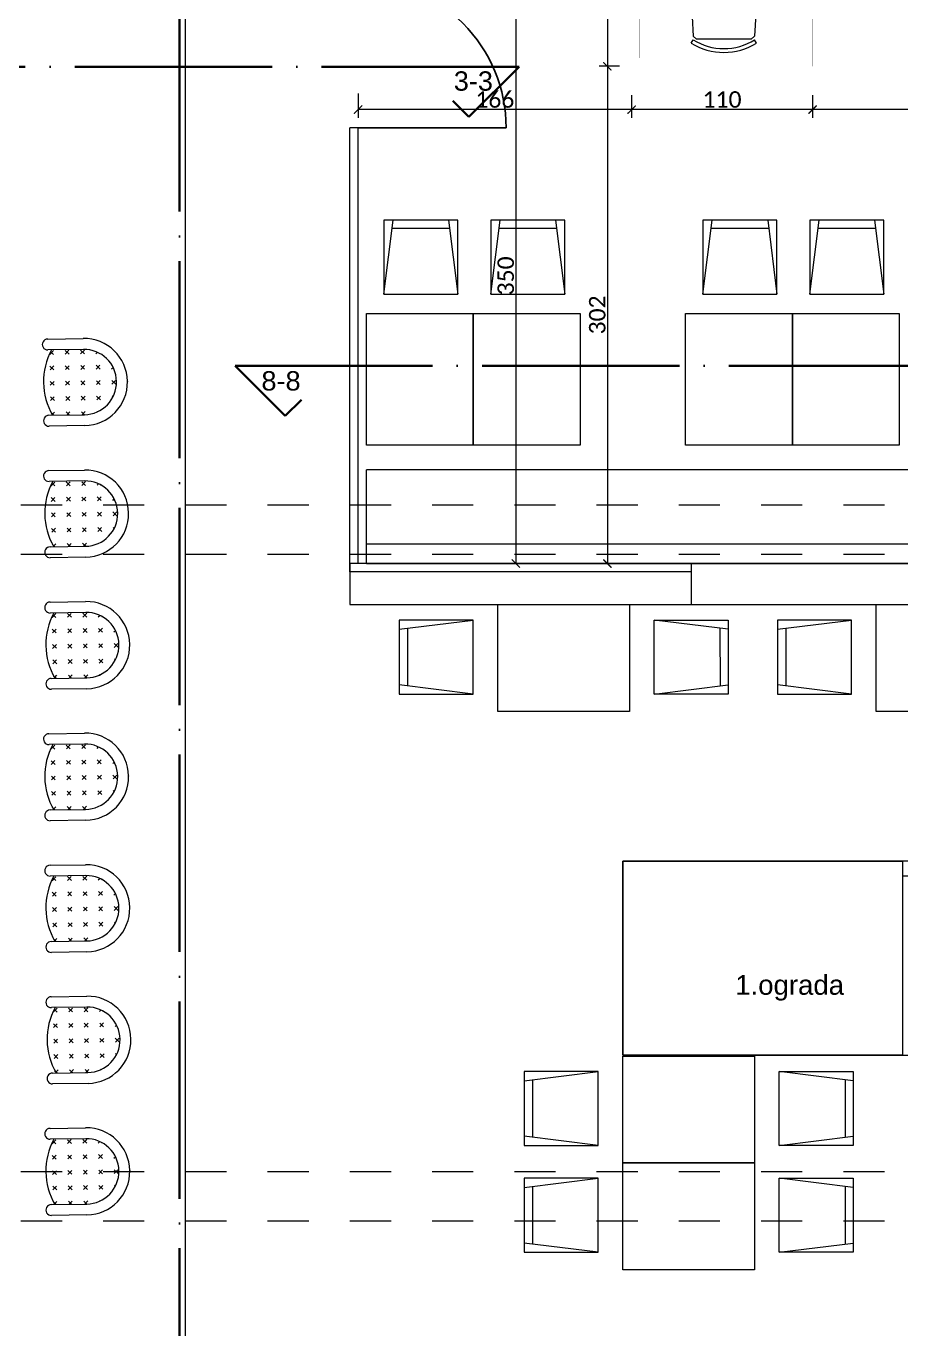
# Model space of a CAD drawing. Header units: centimetres. Extents: x -26724 to 60145, y -23645 to 6771.
# Drawn here: x -10443 to -9911, y 1013 to 1806 of the extents above; entities that cross this region are included whole.
import ezdxf

# ---------------------------------------------------------------- set-up
doc = ezdxf.new("R2010")
doc.units = ezdxf.units.CM
for name, pattern in [('ACAD_ISO04W100', [30, 24, -3, 0, -3]), ('AUSGEZOGEN', [0]), ('DALEKOVOD_VN', [5, 2.5, -2.5])]:
    doc.linetypes.add(name, pattern=pattern)
doc.layers.add('2.IZGLED', color=7, linetype='Continuous', lineweight=13)
doc.layers.add('4.KOTE', color=88, linetype='Continuous', lineweight=15)
for name, color, linetype, lineweight, true_color in [('3.IZGLED 2', 7, 'Continuous', 9, 0x4a4a4a), ('3.IZGLED 2 @ 50', 7, 'Continuous', 9, 0x4a4a4a), ('IZGLED 2', 253, 'Continuous', 9, 0x828282)]:
    doc.layers.add(name, color=color, linetype=linetype, lineweight=lineweight, true_color=true_color)
doc.styles.add('0.15', font='arial.ttf', dxfattribs={"height": 0.15})
doc.styles.add('Notes', font='arial.ttf', dxfattribs={"height": 3})
doc.styles.get("Standard").update_dxf_attribs({"font": 'calibri.ttf'})
doc.dimstyles.new('ja 1 50', dxfattribs={"dimtxt": 10, "dimasz": 5, "dimexe": 5, "dimexo": 5, "dimgap": 1, "dimtad": 1, "dimdec": 0, "dimtxsty": 'Standard', "dimblk": 'ARCHTICK', "dimcen": 2.5, "dimclrd": 256, "dimclrt": 7, "dimadec": 0, "dimazin": 0, "dimtfac": 1, "dimtdec": 0, "dimtix": 1, "dimtmove": 1, "dimatfit": 3, "dimldrblk": 'ARCHTICK', "dimfxl": 10, "dimfxlon": 1, "dimlwd": 0, "dimlwe": 9, "dimarcsym": 0})

# ---------------------------------------------------------------- blocks, each defined once
blk = doc.blocks.new('_ArchTick')
at = {"color": 0, "linetype": 'ByBlock', "const_width": 0.15}
blk.add_lwpolyline([(-0.5, -0.5), (0.5, 0.5)], dxfattribs=at)
blk = doc.blocks.new('*D1887')
at = {"layer": '4.KOTE', "color": 0, "lineweight": 9, "transparency": 16777216}
for p, q in [((-10136.34, 1828.83), (-10149.84, 1828.83)), ((-10135.75, 1478.89), (-10149.84, 1478.89))]:
    blk.add_line(p, q, dxfattribs=at)
at = {"layer": '4.KOTE', "lineweight": 0, "transparency": 16777216}
blk.add_line((-10144.84, 1828.83), (-10144.84, 1478.89), dxfattribs=at)
at = {"layer": 'Defpoints', "color": 0, "transparency": 16777216}
for p in [(-10121.98, 1828.83, 13.5), (-10144.84, 1478.89), (-10112.97, 1478.89, 13.5)]:
    blk.add_point(p, dxfattribs=at)
at = {"layer": '4.KOTE', "lineweight": 0, "transparency": 16777216, "xscale": 5, "yscale": 5, "zscale": 5}
for p, rotation in [((-10144.84, 1828.83), 90), ((-10144.84, 1478.89), 270)]:
    blk.add_blockref('_ArchTick', p, dxfattribs=dict(at, rotation=rotation))
at = {"layer": '4.KOTE', "color": 7, "transparency": 16777216, "insert": (-10150.96, 1653.86), "char_height": 10, "attachment_point": 5, "rotation": 90}
blk.add_mtext('350', dxfattribs=at)
blk = doc.blocks.new('*D1894')
at = {"layer": '4.KOTE', "color": 0, "lineweight": 9, "transparency": 16777216}
for p, q in [((-9964.48, 1763.76), (-9964.48, 1749.98)), ((-9774.48, 1763.76), (-9774.48, 1749.98))]:
    blk.add_line(p, q, dxfattribs=at)
at = {"layer": '4.KOTE', "lineweight": 0, "transparency": 16777216}
blk.add_line((-9774.48, 1754.98), (-9964.48, 1754.98), dxfattribs=at)
at = {"layer": 'Defpoints', "color": 0, "transparency": 16777216}
for p in [(-9964.48, 1781.33, 13.5), (-9774.48, 1781.33, 13.5), (-9964.48, 1754.98)]:
    blk.add_point(p, dxfattribs=at)
at = {"layer": '4.KOTE', "lineweight": 0, "transparency": 16777216, "xscale": 5, "yscale": 5, "zscale": 5, "rotation": 180}
blk.add_blockref('_ArchTick', (-9964.48, 1754.98), dxfattribs=at)
at = {"layer": '4.KOTE', "lineweight": 0, "transparency": 16777216, "xscale": 5, "yscale": 5, "zscale": 5}
blk.add_blockref('_ArchTick', (-9774.48, 1754.98), dxfattribs=at)
at = {"layer": '4.KOTE', "color": 7, "transparency": 16777216, "insert": (-9869.48, 1761.1), "char_height": 10, "attachment_point": 5}
blk.add_mtext('190', dxfattribs=at)
blk = doc.blocks.new('*D1895')
at = {"layer": '4.KOTE', "color": 0, "lineweight": 9, "transparency": 16777216}
for p, q in [((-10074.48, 1763.76), (-10074.48, 1749.98)), ((-9964.48, 1763.76), (-9964.48, 1749.98))]:
    blk.add_line(p, q, dxfattribs=at)
at = {"layer": '4.KOTE', "lineweight": 0, "transparency": 16777216}
blk.add_line((-9964.48, 1754.98), (-10074.48, 1754.98), dxfattribs=at)
at = {"layer": 'Defpoints', "color": 0, "transparency": 16777216}
for p in [(-10074.48, 1781.33, 13.5), (-9964.48, 1781.33, 13.5), (-10074.48, 1754.98)]:
    blk.add_point(p, dxfattribs=at)
at = {"layer": '4.KOTE', "lineweight": 0, "transparency": 16777216, "xscale": 5, "yscale": 5, "zscale": 5, "rotation": 180}
blk.add_blockref('_ArchTick', (-10074.48, 1754.98), dxfattribs=at)
at = {"layer": '4.KOTE', "lineweight": 0, "transparency": 16777216, "xscale": 5, "yscale": 5, "zscale": 5}
blk.add_blockref('_ArchTick', (-9964.48, 1754.98), dxfattribs=at)
at = {"layer": '4.KOTE', "color": 7, "transparency": 16777216, "insert": (-10019.48, 1761.1), "char_height": 10, "attachment_point": 5}
blk.add_mtext('110', dxfattribs=at)
blk = doc.blocks.new('*D1896')
at = {"layer": '4.KOTE', "color": 0, "lineweight": 9, "transparency": 16777216}
for p, q in [((-10240.73, 1764.79), (-10240.73, 1749.98)), ((-10074.48, 1763.76), (-10074.48, 1749.98))]:
    blk.add_line(p, q, dxfattribs=at)
at = {"layer": '4.KOTE', "lineweight": 0, "transparency": 16777216}
blk.add_line((-10074.48, 1754.98), (-10240.73, 1754.98), dxfattribs=at)
at = {"layer": 'Defpoints', "color": 0, "transparency": 16777216}
for p in [(-10240.73, 1833.89, 13.5), (-10074.48, 1781.33, 13.5), (-10240.73, 1754.98)]:
    blk.add_point(p, dxfattribs=at)
at = {"layer": '4.KOTE', "lineweight": 0, "transparency": 16777216, "xscale": 5, "yscale": 5, "zscale": 5, "rotation": 180}
blk.add_blockref('_ArchTick', (-10240.73, 1754.98), dxfattribs=at)
at = {"layer": '4.KOTE', "lineweight": 0, "transparency": 16777216, "xscale": 5, "yscale": 5, "zscale": 5}
blk.add_blockref('_ArchTick', (-10074.48, 1754.98), dxfattribs=at)
at = {"layer": '4.KOTE', "color": 7, "transparency": 16777216, "insert": (-10157.61, 1761.1), "char_height": 10, "attachment_point": 5}
blk.add_mtext('166', dxfattribs=at)
blk = doc.blocks.new('*D1898')
at = {"layer": '4.KOTE', "color": 0, "lineweight": 9, "transparency": 16777216}
for p, q in [((-10079.28, 1986.33), (-10094.2, 1986.33)), ((-10081.82, 1781.33), (-10094.2, 1781.33))]:
    blk.add_line(p, q, dxfattribs=at)
at = {"layer": '4.KOTE', "lineweight": 0, "transparency": 16777216}
blk.add_line((-10089.2, 1986.33), (-10089.2, 1781.33), dxfattribs=at)
at = {"layer": 'Defpoints', "color": 0, "transparency": 16777216}
for p in [(-9964.48, 1986.33, 13.5), (-10089.2, 1781.33), (-10074.48, 1781.33, 13.5)]:
    blk.add_point(p, dxfattribs=at)
at = {"layer": '4.KOTE', "lineweight": 0, "transparency": 16777216, "xscale": 5, "yscale": 5, "zscale": 5}
for p, rotation in [((-10089.2, 1986.33), 90), ((-10089.2, 1781.33), 270)]:
    blk.add_blockref('_ArchTick', p, dxfattribs=dict(at, rotation=rotation))
at = {"layer": '4.KOTE', "color": 7, "transparency": 16777216, "insert": (-10095.32, 1883.83), "char_height": 10, "attachment_point": 5, "rotation": 90}
blk.add_mtext('205', dxfattribs=at)
blk = doc.blocks.new('*D1899')
at = {"layer": '4.KOTE', "color": 0, "lineweight": 9, "transparency": 16777216}
for p, q in [((-10081.82, 1781.33), (-10094.2, 1781.33)), ((-10082.18, 1478.89), (-10094.2, 1478.89))]:
    blk.add_line(p, q, dxfattribs=at)
at = {"layer": '4.KOTE', "lineweight": 0, "transparency": 16777216}
blk.add_line((-10089.2, 1781.33), (-10089.2, 1478.89), dxfattribs=at)
at = {"layer": 'Defpoints', "color": 0, "transparency": 16777216}
for p in [(-10074.48, 1781.33, 13.5), (-10089.2, 1478.89), (-10076.11, 1478.89, 13.5)]:
    blk.add_point(p, dxfattribs=at)
at = {"layer": '4.KOTE', "lineweight": 0, "transparency": 16777216, "xscale": 5, "yscale": 5, "zscale": 5}
for p, rotation in [((-10089.2, 1781.33), 90), ((-10089.2, 1478.89), 270)]:
    blk.add_blockref('_ArchTick', p, dxfattribs=dict(at, rotation=rotation))
at = {"layer": '4.KOTE', "color": 7, "transparency": 16777216, "insert": (-10095.32, 1630.11), "char_height": 10, "attachment_point": 5, "rotation": 90}
blk.add_mtext('302', dxfattribs=at)
blk = doc.blocks.new('*D2089')
at = {"layer": '4.KOTE', "color": 0, "lineweight": 9, "transparency": 16777216}
for p, q in [((-6.71, 1833.89), (-18.93, 1833.89)), ((-23.93, 1743.89), (-8.93, 1743.89))]:
    blk.add_line(p, q, dxfattribs=at)
at = {"layer": '4.KOTE', "lineweight": 0, "transparency": 16777216}
blk.add_line((-13.93, 1833.89), (-13.93, 1743.89), dxfattribs=at)
at = {"layer": 'Defpoints', "color": 0, "transparency": 16777216}
for p in [(0, 1833.89, 13.5), (-18710.07, 1743.89, 13.5), (-13.93, 1743.89)]:
    blk.add_point(p, dxfattribs=at)
at = {"layer": '4.KOTE', "lineweight": 0, "transparency": 16777216, "xscale": 5, "yscale": 5, "zscale": 5}
for p, rotation in [((-13.93, 1833.89), 90), ((-13.93, 1743.89), 270)]:
    blk.add_blockref('_ArchTick', p, dxfattribs=dict(at, rotation=rotation))
at = {"layer": '4.KOTE', "color": 7, "transparency": 16777216, "insert": (-20.05, 1788.89), "char_height": 10, "attachment_point": 5, "rotation": 90}
blk.add_mtext('90', dxfattribs=at)

msp = doc.modelspace()

# ---------------------------------------------------------------- linework, layer by layer
at = {"layer": '2.IZGLED', "color": 241, "ltscale": 12, "true_color": 0xf7abae, "const_width": 0.1, "elevation": 13.5}
msp.add_lwpolyline([(-9964.48, 1986.33), (-9964.48, 1781.33), (-10074.48, 1781.33), (-10074.48, 1986.33), (-9964.48, 1986.33)], dxfattribs=at)
msp.add_lwpolyline([(-9969.48, 1981.33), (-9969.48, 1786.33), (-10069.48, 1786.33), (-10069.48, 1981.33)], close=True, dxfattribs=at)
at = {"layer": '3.IZGLED 2', "transparency": 33554687}
for p, q in [((-10039.1, 1837.6, 13.5), (-10036.99, 1799.63, 13.5)), ((-9997.64, 1837.6, 13.5), (-9999.75, 1799.63, 13.5)), ((-10036.99, 1799.63, 13.5), (-10035.04, 1797.78, 13.5)), ((-10001.7, 1797.78, 13.5), (-9999.75, 1799.63, 13.5)), ((-10038.29, 1795.47, 13.5), (-10037.07, 1797.44, 13.5)), ((-10001.7, 1797.78, 13.5), (-10035.04, 1797.78, 13.5)), ((-9998.44, 1795.47, 13.5), (-9999.66, 1797.44, 13.5)), ((-10225.11, 1642.74, 13.5), (-10219.47, 1687.74, 13.5)), ((-10225.09, 1687.74, 13.5), (-10225.11, 1642.74, 13.5)), ((-10180.09, 1687.72, 13.5), (-10225.09, 1687.74, 13.5)), ((-10225.09, 1687.74, 13.5), (-10225.09, 1687.74, 13.5)), ((-10185.09, 1682.72, 13.5), (-10220.09, 1682.74, 13.5)), ((-10185.72, 1687.72, 13.5), (-10180.11, 1642.72, 13.5)), ((-10180.11, 1642.72, 13.5), (-10180.09, 1687.72, 13.5)), ((-10160.11, 1642.74, 13.5), (-10154.47, 1687.74, 13.5)), ((-10160.09, 1687.74, 13.5), (-10160.11, 1642.74, 13.5)), ((-10115.09, 1687.72, 13.5), (-10160.09, 1687.74, 13.5)), ((-10160.09, 1687.74, 13.5), (-10160.09, 1687.74, 13.5)), ((-10120.09, 1682.72, 13.5), (-10155.09, 1682.74, 13.5)), ((-10120.72, 1687.72, 13.5), (-10115.11, 1642.72, 13.5)), ((-10115.11, 1642.72, 13.5), (-10115.09, 1687.72, 13.5)), ((-10031.11, 1642.74, 27), (-10025.47, 1687.74, 27)), ((-10031.09, 1687.74, 27), (-10031.11, 1642.74, 27)), ((-9986.09, 1687.72, 27), (-10031.09, 1687.74, 27)), ((-10031.09, 1687.74, 27), (-10031.09, 1687.74, 27)), ((-9991.09, 1682.72, 27), (-10026.09, 1682.74, 27)), ((-9991.72, 1687.72, 27), (-9986.11, 1642.72, 27)), ((-9986.11, 1642.72, 27), (-9986.09, 1687.72, 27)), ((-9966.11, 1642.74, 27), (-9960.47, 1687.74, 27)), ((-9966.09, 1687.74, 27), (-9966.11, 1642.74, 27)), ((-9921.09, 1687.72, 27), (-9966.09, 1687.74, 27)), ((-9966.09, 1687.74, 27), (-9966.09, 1687.74, 27)), ((-9926.09, 1682.72, 27), (-9961.09, 1682.74, 27)), ((-9926.72, 1687.72, 27), (-9921.11, 1642.72, 27)), ((-9921.11, 1642.72, 27), (-9921.09, 1687.72, 27)), ((-10225.11, 1642.74, 13.5), (-10180.11, 1642.72, 13.5)), ((-10160.11, 1642.74, 13.5), (-10115.11, 1642.72, 13.5)), ((-10031.11, 1642.74, 27), (-9986.11, 1642.72, 27)), ((-9966.11, 1642.74, 27), (-9921.11, 1642.72, 27)), ((-10235.73, 1550.91, 13.5), (-10235.73, 1630.91, 13.5)), ((-10235.73, 1630.91, 13.5), (-10170.73, 1630.91, 13.5)), ((-10170.73, 1630.91, 13.5), (-10170.73, 1550.91, 13.5)), ((-10170.73, 1550.91, 13.5), (-10170.73, 1630.91, 13.5)), ((-10170.73, 1630.91, 13.5), (-10105.73, 1630.91, 13.5)), ((-10105.73, 1630.91, 13.5), (-10105.73, 1550.91, 13.5)), ((-10429.46, 1615.44, 13.5), (-10407.88, 1615.79, 13.5)), ((-10407.77, 1609.17, 13.5), (-10429.36, 1608.82, 13.5)), ((-10409.51, 1608.69, 13.5), (-10407.14, 1606.38, 13.5)), ((-10409.48, 1606.35, 13.5), (-10407.17, 1608.73, 13.5)), ((-10428.2, 1606.05, 13.5), (-10425.9, 1608.43, 13.5)), ((-10427.67, 1607.84, 13.5), (-10425.86, 1606.09, 13.5)), ((-10418.87, 1608.54, 13.5), (-10416.5, 1606.24, 13.5)), ((-10418.84, 1606.2, 13.5), (-10416.53, 1608.58, 13.5)), ((-10400.11, 1606.5, 13.5), (-10399.24, 1607.4, 13.5)), ((-10398.06, 1606.81, 13.5), (-10397.77, 1606.53, 13.5)), ((-10428.09, 1599.03, 13.5), (-10425.71, 1596.73, 13.5)), ((-10428.05, 1596.69, 13.5), (-10425.75, 1599.07, 13.5)), ((-10418.73, 1599.18, 13.5), (-10416.35, 1596.87, 13.5)), ((-10418.69, 1596.84, 13.5), (-10416.38, 1599.21, 13.5)), ((-10409.36, 1599.33, 13.5), (-10406.99, 1597.02, 13.5)), ((-10409.33, 1596.99, 13.5), (-10407.02, 1599.36, 13.5)), ((-10400, 1599.48, 13.5), (-10397.63, 1597.17, 13.5)), ((-10399.97, 1597.14, 13.5), (-10397.66, 1599.51, 13.5)), ((-10390.64, 1599.63, 13.5), (-10390.27, 1599.26, 13.5)), ((-10390.6, 1597.28, 13.5), (-10389.7, 1598.22, 13.5)), ((-10427.94, 1589.67, 13.5), (-10425.56, 1587.36, 13.5)), ((-10427.9, 1587.33, 13.5), (-10425.6, 1589.7, 13.5)), ((-10418.58, 1589.82, 13.5), (-10416.2, 1587.51, 13.5)), ((-10418.54, 1587.48, 13.5), (-10416.24, 1589.85, 13.5)), ((-10409.21, 1589.97, 13.5), (-10406.84, 1587.66, 13.5)), ((-10409.18, 1587.63, 13.5), (-10406.87, 1590, 13.5)), ((-10399.85, 1590.11, 13.5), (-10397.48, 1587.81, 13.5)), ((-10399.82, 1587.77, 13.5), (-10397.51, 1590.15, 13.5)), ((-10390.49, 1590.26, 13.5), (-10388.11, 1587.96, 13.5)), ((-10390.46, 1587.92, 13.5), (-10388.15, 1590.3, 13.5)), ((-10387.6, 1589.59, 13.5), (-10387.6, 1589.63, 13.5)), ((-10380.98, 1589.73, 13.5), (-10380.98, 1589.69, 13.5)), ((-10427.79, 1580.31, 13.5), (-10425.41, 1578, 13.5)), ((-10427.75, 1577.97, 13.5), (-10425.45, 1580.34, 13.5)), ((-10418.43, 1580.46, 13.5), (-10416.05, 1578.15, 13.5)), ((-10418.39, 1578.11, 13.5), (-10416.09, 1580.49, 13.5)), ((-10409.07, 1580.6, 13.5), (-10406.69, 1578.3, 13.5)), ((-10409.03, 1578.26, 13.5), (-10406.73, 1580.64, 13.5)), ((-10399.7, 1580.75, 13.5), (-10397.33, 1578.45, 13.5)), ((-10399.67, 1578.41, 13.5), (-10397.36, 1580.79, 13.5)), ((-10390.34, 1580.9, 13.5), (-10389.73, 1580.31, 13.5)), ((-10428.72, 1569.07, 13.5), (-10407.14, 1569.41, 13.5)), ((-10427.38, 1570.69, 13.5), (-10425.75, 1569.12, 13.5)), ((-10426.74, 1569.5, 13.5), (-10425.3, 1570.98, 13.5)), ((-10418.28, 1571.09, 13.5), (-10416.39, 1569.27, 13.5)), ((-10417.76, 1569.24, 13.5), (-10415.94, 1571.13, 13.5)), ((-10408.92, 1571.24, 13.5), (-10407.03, 1569.42, 13.5)), ((-10408.4, 1569.39, 13.5), (-10406.58, 1571.28, 13.5)), ((-10399.56, 1571.39, 13.5), (-10399.31, 1571.16, 13.5)), ((-10407.03, 1562.8, 13.5), (-10428.62, 1562.45, 13.5)), ((-10170.73, 1550.91, 13.5), (-10235.73, 1550.91, 13.5)), ((-10235.73, 1550.91, 13.5), (-10235.73, 1550.91, 13.5)), ((-10105.73, 1550.91, 13.5), (-10170.73, 1550.91, 13.5)), ((-10170.73, 1550.91, 13.5), (-10170.73, 1550.91, 13.5)), ((-10428.74, 1535.44, 13.5), (-10407.16, 1535.78, 13.5)), ((-10235.73, 1478.89, 13.5), (-10235.73, 1535.98, 13.5)), ((-9525.73, 1535.98, 13.5), (-10235.73, 1535.98, 13.5)), ((-10407.05, 1529.16, 13.5), (-10428.64, 1528.82, 13.5)), ((-10427.48, 1526.04, 13.5), (-10425.18, 1528.42, 13.5)), ((-10426.95, 1527.84, 13.5), (-10425.14, 1526.08, 13.5)), ((-10418.16, 1528.53, 13.5), (-10415.78, 1526.23, 13.5)), ((-10418.12, 1526.19, 13.5), (-10415.82, 1528.57, 13.5)), ((-10408.8, 1528.68, 13.5), (-10406.42, 1526.38, 13.5)), ((-10408.76, 1526.34, 13.5), (-10406.46, 1528.72, 13.5)), ((-10399.4, 1526.49, 13.5), (-10398.53, 1527.39, 13.5)), ((-10397.34, 1526.8, 13.5), (-10397.06, 1526.53, 13.5)), ((-10427.37, 1519.02, 13.5), (-10424.99, 1516.72, 13.5)), ((-10427.33, 1516.68, 13.5), (-10425.03, 1519.06, 13.5)), ((-10418.01, 1519.17, 13.5), (-10415.63, 1516.87, 13.5)), ((-10417.97, 1516.83, 13.5), (-10415.67, 1519.21, 13.5)), ((-10408.65, 1519.32, 13.5), (-10406.27, 1517.02, 13.5)), ((-10408.61, 1516.98, 13.5), (-10406.31, 1519.36, 13.5)), ((-10399.29, 1519.47, 13.5), (-10396.91, 1517.17, 13.5)), ((-10399.25, 1517.13, 13.5), (-10396.95, 1519.51, 13.5)), ((-10389.93, 1519.62, 13.5), (-10389.55, 1519.26, 13.5)), ((-10389.89, 1517.28, 13.5), (-10388.99, 1518.21, 13.5)), ((-10427.22, 1509.66, 13.5), (-10424.84, 1507.36, 13.5)), ((-10427.18, 1507.32, 13.5), (-10424.88, 1509.7, 13.5)), ((-10417.86, 1509.81, 13.5), (-10415.48, 1507.51, 13.5)), ((-10417.82, 1507.47, 13.5), (-10415.52, 1509.85, 13.5)), ((-10408.5, 1509.96, 13.5), (-10406.12, 1507.66, 13.5)), ((-10408.46, 1507.62, 13.5), (-10406.16, 1510, 13.5)), ((-10399.14, 1510.11, 13.5), (-10396.76, 1507.8, 13.5)), ((-10399.1, 1507.77, 13.5), (-10396.8, 1510.15, 13.5)), ((-10389.78, 1510.26, 13.5), (-10387.4, 1507.95, 13.5)), ((-10389.74, 1507.92, 13.5), (-10387.44, 1510.29, 13.5)), ((-10386.88, 1509.58, 13.5), (-10386.88, 1509.62, 13.5)), ((-10380.26, 1509.73, 13.5), (-10380.26, 1509.69, 13.5)), ((-10427.07, 1500.3, 13.5), (-10424.69, 1498, 13.5)), ((-10427.03, 1497.96, 13.5), (-10424.73, 1500.34, 13.5)), ((-10417.71, 1500.45, 13.5), (-10415.33, 1498.15, 13.5)), ((-10417.67, 1498.11, 13.5), (-10415.37, 1500.49, 13.5)), ((-10408.35, 1500.6, 13.5), (-10405.97, 1498.29, 13.5)), ((-10408.31, 1498.26, 13.5), (-10406.01, 1500.63, 13.5)), ((-10398.99, 1500.75, 13.5), (-10396.61, 1498.44, 13.5)), ((-10398.95, 1498.41, 13.5), (-10396.65, 1500.78, 13.5)), ((-10389.63, 1500.9, 13.5), (-10389.01, 1500.3, 13.5)), ((-10426.66, 1490.68, 13.5), (-10425.04, 1489.11, 13.5)), ((-10426.02, 1489.49, 13.5), (-10424.58, 1490.97, 13.5)), ((-10417.56, 1491.09, 13.5), (-10415.67, 1489.26, 13.5)), ((-10417.05, 1489.24, 13.5), (-10415.22, 1491.12, 13.5)), ((-10408.2, 1491.24, 13.5), (-10406.31, 1489.41, 13.5)), ((-10407.69, 1489.39, 13.5), (-10405.86, 1491.27, 13.5)), ((-10398.84, 1491.39, 13.5), (-10398.6, 1491.15, 13.5)), ((-10235.73, 1490.96, 13.5), (-9525.73, 1490.96, 13.5)), ((-10428.01, 1489.06, 13.5), (-10406.42, 1489.41, 13.5)), ((-10406.32, 1482.79, 13.5), (-10427.9, 1482.44, 13.5)), ((-10235.73, 1478.89, 13.5), (-9525.73, 1478.89, 13.5)), ((-10428.03, 1455.43, 13.5), (-10406.44, 1455.77, 13.5)), ((-10406.34, 1449.16, 13.5), (-10427.92, 1448.81, 13.5)), ((-10426.77, 1446.03, 13.5), (-10424.46, 1448.41, 13.5)), ((-10426.24, 1447.83, 13.5), (-10424.43, 1446.07, 13.5)), ((-10417.44, 1448.52, 13.5), (-10415.06, 1446.22, 13.5)), ((-10417.4, 1446.18, 13.5), (-10415.1, 1448.56, 13.5)), ((-10408.08, 1448.67, 13.5), (-10405.7, 1446.37, 13.5)), ((-10408.04, 1446.33, 13.5), (-10405.74, 1448.71, 13.5)), ((-10398.68, 1446.48, 13.5), (-10397.81, 1447.38, 13.5)), ((-10396.62, 1446.79, 13.5), (-10396.34, 1446.52, 13.5)), ((-10426.65, 1439.01, 13.5), (-10424.28, 1436.71, 13.5)), ((-10426.62, 1436.67, 13.5), (-10424.31, 1439.05, 13.5)), ((-10417.29, 1439.16, 13.5), (-10414.91, 1436.86, 13.5)), ((-10417.26, 1436.82, 13.5), (-10414.95, 1439.2, 13.5)), ((-10407.93, 1439.31, 13.5), (-10405.55, 1437.01, 13.5)), ((-10407.89, 1436.97, 13.5), (-10405.59, 1439.35, 13.5)), ((-10398.57, 1439.46, 13.5), (-10396.19, 1437.16, 13.5)), ((-10398.53, 1437.12, 13.5), (-10396.23, 1439.5, 13.5)), ((-10389.21, 1439.61, 13.5), (-10388.83, 1439.25, 13.5)), ((-10389.17, 1437.27, 13.5), (-10388.27, 1438.2, 13.5)), ((-10426.5, 1429.65, 13.5), (-10424.13, 1427.35, 13.5)), ((-10426.47, 1427.31, 13.5), (-10424.16, 1429.69, 13.5)), ((-10417.14, 1429.8, 13.5), (-10414.77, 1427.5, 13.5)), ((-10417.11, 1427.46, 13.5), (-10414.8, 1429.84, 13.5)), ((-10407.78, 1429.95, 13.5), (-10405.4, 1427.65, 13.5)), ((-10407.74, 1427.61, 13.5), (-10405.44, 1429.99, 13.5)), ((-10398.42, 1430.1, 13.5), (-10396.04, 1427.8, 13.5)), ((-10398.38, 1427.76, 13.5), (-10396.08, 1430.14, 13.5)), ((-10389.06, 1430.25, 13.5), (-10386.68, 1427.95, 13.5)), ((-10389.02, 1427.91, 13.5), (-10386.72, 1430.29, 13.5)), ((-10386.16, 1429.58, 13.5), (-10386.16, 1429.61, 13.5)), ((-10379.54, 1429.72, 13.5), (-10379.54, 1429.68, 13.5)), ((-10426.35, 1420.29, 13.5), (-10423.98, 1417.99, 13.5)), ((-10426.32, 1417.95, 13.5), (-10424.01, 1420.33, 13.5)), ((-10416.99, 1420.44, 13.5), (-10414.62, 1418.14, 13.5)), ((-10416.96, 1418.1, 13.5), (-10414.65, 1420.48, 13.5)), ((-10407.63, 1420.59, 13.5), (-10405.26, 1418.29, 13.5)), ((-10407.6, 1418.25, 13.5), (-10405.29, 1420.63, 13.5)), ((-10398.27, 1420.74, 13.5), (-10395.89, 1418.44, 13.5)), ((-10398.23, 1418.4, 13.5), (-10395.93, 1420.78, 13.5)), ((-10388.91, 1420.89, 13.5), (-10388.3, 1420.3, 13.5)), ((-10425.94, 1410.68, 13.5), (-10424.32, 1409.1, 13.5)), ((-10425.3, 1409.48, 13.5), (-10423.87, 1410.97, 13.5)), ((-10416.84, 1411.08, 13.5), (-10414.96, 1409.25, 13.5)), ((-10416.33, 1409.23, 13.5), (-10414.5, 1411.12, 13.5)), ((-10407.48, 1411.23, 13.5), (-10405.6, 1409.4, 13.5)), ((-10406.97, 1409.38, 13.5), (-10405.14, 1411.27, 13.5)), ((-10398.12, 1411.38, 13.5), (-10397.88, 1411.14, 13.5)), ((-10427.29, 1409.06, 13.5), (-10405.7, 1409.4, 13.5)), ((-10405.6, 1402.78, 13.5), (-10427.18, 1402.44, 13.5)), ((-10428.74, 1375.4, 13.5), (-10407.16, 1375.74, 13.5)), ((-10407.05, 1369.13, 13.5), (-10428.64, 1368.78, 13.5)), ((-10427.48, 1366, 13.5), (-10425.18, 1368.38, 13.5)), ((-10426.95, 1367.8, 13.5), (-10425.14, 1366.04, 13.5)), ((-10418.16, 1368.49, 13.5), (-10415.78, 1366.19, 13.5)), ((-10418.12, 1366.15, 13.5), (-10415.82, 1368.53, 13.5)), ((-10408.8, 1368.64, 13.5), (-10406.42, 1366.34, 13.5)), ((-10408.76, 1366.3, 13.5), (-10406.46, 1368.68, 13.5)), ((-10399.4, 1366.45, 13.5), (-10398.53, 1367.35, 13.5)), ((-10397.34, 1366.76, 13.5), (-10397.06, 1366.49, 13.5)), ((-10427.37, 1358.98, 13.5), (-10424.99, 1356.68, 13.5)), ((-10427.33, 1356.64, 13.5), (-10425.03, 1359.02, 13.5)), ((-10418.01, 1359.13, 13.5), (-10415.63, 1356.83, 13.5)), ((-10417.97, 1356.79, 13.5), (-10415.67, 1359.17, 13.5)), ((-10408.65, 1359.28, 13.5), (-10406.27, 1356.98, 13.5)), ((-10408.61, 1356.94, 13.5), (-10406.31, 1359.32, 13.5)), ((-10399.29, 1359.43, 13.5), (-10396.91, 1357.13, 13.5)), ((-10399.25, 1357.09, 13.5), (-10396.95, 1359.47, 13.5)), ((-10389.93, 1359.58, 13.5), (-10389.55, 1359.22, 13.5)), ((-10389.89, 1357.24, 13.5), (-10388.99, 1358.17, 13.5)), ((-10427.22, 1349.62, 13.5), (-10424.84, 1347.32, 13.5)), ((-10427.18, 1347.28, 13.5), (-10424.88, 1349.66, 13.5)), ((-10417.86, 1349.77, 13.5), (-10415.48, 1347.47, 13.5)), ((-10417.82, 1347.43, 13.5), (-10415.52, 1349.81, 13.5)), ((-10408.5, 1349.92, 13.5), (-10406.12, 1347.62, 13.5)), ((-10408.46, 1347.58, 13.5), (-10406.16, 1349.96, 13.5)), ((-10399.14, 1350.07, 13.5), (-10396.76, 1347.77, 13.5)), ((-10399.1, 1347.73, 13.5), (-10396.8, 1350.11, 13.5)), ((-10389.78, 1350.22, 13.5), (-10387.4, 1347.92, 13.5)), ((-10389.74, 1347.88, 13.5), (-10387.44, 1350.26, 13.5)), ((-10386.88, 1349.55, 13.5), (-10386.88, 1349.58, 13.5)), ((-10380.26, 1349.69, 13.5), (-10380.26, 1349.65, 13.5)), ((-10427.07, 1340.26, 13.5), (-10424.69, 1337.96, 13.5)), ((-10427.03, 1337.92, 13.5), (-10424.73, 1340.3, 13.5)), ((-10417.71, 1340.41, 13.5), (-10415.33, 1338.11, 13.5)), ((-10417.67, 1338.07, 13.5), (-10415.37, 1340.45, 13.5)), ((-10408.35, 1340.56, 13.5), (-10405.97, 1338.26, 13.5)), ((-10408.31, 1338.22, 13.5), (-10406.01, 1340.6, 13.5)), ((-10398.99, 1340.71, 13.5), (-10396.61, 1338.41, 13.5)), ((-10398.95, 1338.37, 13.5), (-10396.65, 1340.75, 13.5)), ((-10389.63, 1340.86, 13.5), (-10389.01, 1340.27, 13.5)), ((-10398.84, 1331.35, 13.5), (-10398.6, 1331.11, 13.5)), ((-10428.01, 1329.03, 13.5), (-10406.42, 1329.37, 13.5)), ((-10426.66, 1330.65, 13.5), (-10425.04, 1329.07, 13.5)), ((-10426.02, 1329.45, 13.5), (-10424.58, 1330.94, 13.5)), ((-10417.56, 1331.05, 13.5), (-10415.67, 1329.22, 13.5)), ((-10417.05, 1329.2, 13.5), (-10415.22, 1331.09, 13.5)), ((-10408.2, 1331.2, 13.5), (-10406.31, 1329.37, 13.5)), ((-10407.69, 1329.35, 13.5), (-10405.86, 1331.24, 13.5)), ((-10406.32, 1322.75, 13.5), (-10427.9, 1322.41, 13.5)), ((-10428.03, 1295.39, 13.5), (-10406.44, 1295.74, 13.5)), ((-10406.34, 1289.12, 13.5), (-10427.92, 1288.77, 13.5)), ((-10426.77, 1286, 13.5), (-10424.46, 1288.38, 13.5)), ((-10426.24, 1287.79, 13.5), (-10424.43, 1286.04, 13.5)), ((-10417.44, 1288.49, 13.5), (-10415.06, 1286.18, 13.5)), ((-10417.4, 1286.15, 13.5), (-10415.1, 1288.52, 13.5)), ((-10408.08, 1288.64, 13.5), (-10405.7, 1286.33, 13.5)), ((-10408.04, 1286.3, 13.5), (-10405.74, 1288.67, 13.5)), ((-10398.68, 1286.45, 13.5), (-10397.81, 1287.34, 13.5)), ((-10396.62, 1286.76, 13.5), (-10396.34, 1286.48, 13.5)), ((-10426.65, 1278.98, 13.5), (-10424.28, 1276.67, 13.5)), ((-10426.62, 1276.64, 13.5), (-10424.31, 1279.01, 13.5)), ((-10417.29, 1279.13, 13.5), (-10414.91, 1276.82, 13.5)), ((-10417.26, 1276.79, 13.5), (-10414.95, 1279.16, 13.5)), ((-10407.93, 1279.28, 13.5), (-10405.55, 1276.97, 13.5)), ((-10407.89, 1276.94, 13.5), (-10405.59, 1279.31, 13.5)), ((-10398.57, 1279.42, 13.5), (-10396.19, 1277.12, 13.5)), ((-10398.53, 1277.08, 13.5), (-10396.23, 1279.46, 13.5)), ((-10389.21, 1279.57, 13.5), (-10388.83, 1279.21, 13.5)), ((-10389.17, 1277.23, 13.5), (-10388.27, 1278.17, 13.5)), ((-10426.5, 1269.62, 13.5), (-10424.13, 1267.31, 13.5)), ((-10426.47, 1267.28, 13.5), (-10424.16, 1269.65, 13.5)), ((-10417.14, 1269.77, 13.5), (-10414.77, 1267.46, 13.5)), ((-10417.11, 1267.42, 13.5), (-10414.8, 1269.8, 13.5)), ((-10407.78, 1269.91, 13.5), (-10405.4, 1267.61, 13.5)), ((-10407.74, 1267.57, 13.5), (-10405.44, 1269.95, 13.5)), ((-10398.42, 1270.06, 13.5), (-10396.04, 1267.76, 13.5)), ((-10398.38, 1267.72, 13.5), (-10396.08, 1270.1, 13.5)), ((-10389.06, 1270.21, 13.5), (-10386.68, 1267.91, 13.5)), ((-10389.02, 1267.87, 13.5), (-10386.72, 1270.25, 13.5)), ((-10386.16, 1269.54, 13.5), (-10386.16, 1269.58, 13.5)), ((-10379.54, 1269.68, 13.5), (-10379.54, 1269.64, 13.5)), ((-10426.35, 1260.25, 13.5), (-10423.98, 1257.95, 13.5)), ((-10426.32, 1257.91, 13.5), (-10424.01, 1260.29, 13.5)), ((-10416.99, 1260.4, 13.5), (-10414.62, 1258.1, 13.5)), ((-10416.96, 1258.06, 13.5), (-10414.65, 1260.44, 13.5)), ((-10407.63, 1260.55, 13.5), (-10405.26, 1258.25, 13.5)), ((-10407.6, 1258.21, 13.5), (-10405.29, 1260.59, 13.5)), ((-10398.27, 1260.7, 13.5), (-10395.89, 1258.4, 13.5)), ((-10398.23, 1258.36, 13.5), (-10395.93, 1260.74, 13.5)), ((-10388.91, 1260.85, 13.5), (-10388.3, 1260.26, 13.5)), ((-10427.29, 1249.02, 13.5), (-10405.7, 1249.36, 13.5)), ((-10425.94, 1250.64, 13.5), (-10424.32, 1249.07, 13.5)), ((-10425.3, 1249.45, 13.5), (-10423.87, 1250.93, 13.5)), ((-10416.84, 1251.04, 13.5), (-10414.96, 1249.22, 13.5)), ((-10416.33, 1249.19, 13.5), (-10414.5, 1251.08, 13.5)), ((-10407.48, 1251.19, 13.5), (-10405.6, 1249.37, 13.5)), ((-10406.97, 1249.34, 13.5), (-10405.14, 1251.23, 13.5)), ((-10398.12, 1251.34, 13.5), (-10397.88, 1251.11, 13.5)), ((-10405.6, 1242.74, 13.5), (-10427.18, 1242.4, 13.5)), ((-10427.31, 1215.39, 13.5), (-10405.73, 1215.73, 13.5)), ((-10405.62, 1209.11, 13.5), (-10427.21, 1208.77, 13.5)), ((-10426.05, 1205.99, 13.5), (-10423.75, 1208.37, 13.5)), ((-10425.52, 1207.78, 13.5), (-10423.71, 1206.03, 13.5)), ((-10416.73, 1208.48, 13.5), (-10414.35, 1206.18, 13.5)), ((-10416.69, 1206.14, 13.5), (-10414.38, 1208.52, 13.5)), ((-10407.36, 1208.63, 13.5), (-10404.99, 1206.33, 13.5)), ((-10407.33, 1206.29, 13.5), (-10405.02, 1208.67, 13.5)), ((-10397.97, 1206.44, 13.5), (-10397.1, 1207.34, 13.5)), ((-10395.91, 1206.75, 13.5), (-10395.63, 1206.48, 13.5)), ((-10425.94, 1198.97, 13.5), (-10423.56, 1196.67, 13.5)), ((-10425.9, 1196.63, 13.5), (-10423.6, 1199.01, 13.5)), ((-10416.58, 1199.12, 13.5), (-10414.2, 1196.82, 13.5)), ((-10416.54, 1196.78, 13.5), (-10414.24, 1199.16, 13.5)), ((-10407.21, 1199.27, 13.5), (-10404.84, 1196.97, 13.5)), ((-10407.18, 1196.93, 13.5), (-10404.87, 1199.31, 13.5)), ((-10397.85, 1199.42, 13.5), (-10395.48, 1197.11, 13.5)), ((-10397.82, 1197.08, 13.5), (-10395.51, 1199.46, 13.5)), ((-10388.49, 1199.57, 13.5), (-10388.12, 1199.2, 13.5)), ((-10388.46, 1197.23, 13.5), (-10387.55, 1198.16, 13.5)), ((-10425.79, 1189.61, 13.5), (-10423.41, 1187.31, 13.5)), ((-10425.75, 1187.27, 13.5), (-10423.45, 1189.65, 13.5)), ((-10416.43, 1189.76, 13.5), (-10414.05, 1187.46, 13.5)), ((-10416.39, 1187.42, 13.5), (-10414.09, 1189.8, 13.5)), ((-10407.07, 1189.91, 13.5), (-10404.69, 1187.6, 13.5)), ((-10407.03, 1187.57, 13.5), (-10404.73, 1189.94, 13.5)), ((-10397.7, 1190.06, 13.5), (-10395.33, 1187.75, 13.5)), ((-10397.67, 1187.72, 13.5), (-10395.36, 1190.09, 13.5)), ((-10388.34, 1190.21, 13.5), (-10385.97, 1187.9, 13.5)), ((-10388.31, 1187.87, 13.5), (-10386, 1190.24, 13.5)), ((-10385.45, 1189.53, 13.5), (-10385.45, 1189.57, 13.5)), ((-10378.83, 1189.68, 13.5), (-10378.83, 1189.64, 13.5)), ((-10388.19, 1180.84, 13.5), (-10387.58, 1180.25, 13.5)), ((-10425.64, 1180.25, 13.5), (-10423.26, 1177.94, 13.5)), ((-10425.6, 1177.91, 13.5), (-10423.3, 1180.29, 13.5)), ((-10416.28, 1180.4, 13.5), (-10413.9, 1178.09, 13.5)), ((-10416.24, 1178.06, 13.5), (-10413.94, 1180.43, 13.5)), ((-10406.92, 1180.55, 13.5), (-10404.54, 1178.24, 13.5)), ((-10406.88, 1178.21, 13.5), (-10404.58, 1180.58, 13.5)), ((-10397.56, 1180.7, 13.5), (-10395.18, 1178.39, 13.5)), ((-10397.52, 1178.36, 13.5), (-10395.21, 1180.73, 13.5)), ((-10426.57, 1169.01, 13.5), (-10404.99, 1169.36, 13.5)), ((-10425.23, 1170.63, 13.5), (-10423.6, 1169.06, 13.5)), ((-10424.59, 1169.44, 13.5), (-10423.15, 1170.92, 13.5)), ((-10416.13, 1171.04, 13.5), (-10414.24, 1169.21, 13.5)), ((-10415.61, 1169.19, 13.5), (-10413.79, 1171.07, 13.5)), ((-10406.77, 1171.19, 13.5), (-10404.88, 1169.36, 13.5)), ((-10406.25, 1169.34, 13.5), (-10404.43, 1171.22, 13.5)), ((-10397.41, 1171.33, 13.5), (-10397.16, 1171.1, 13.5)), ((-10404.88, 1162.74, 13.5), (-10426.47, 1162.39, 13.5)), ((-10428.03, 1135.36, 13.5), (-10406.44, 1135.7, 13.5)), ((-10406.34, 1129.08, 13.5), (-10427.92, 1128.74, 13.5)), ((-10426.77, 1125.96, 13.5), (-10424.46, 1128.34, 13.5)), ((-10426.24, 1127.75, 13.5), (-10424.43, 1126, 13.5)), ((-10417.44, 1128.45, 13.5), (-10415.06, 1126.15, 13.5)), ((-10417.4, 1126.11, 13.5), (-10415.1, 1128.49, 13.5)), ((-10408.08, 1128.6, 13.5), (-10405.7, 1126.3, 13.5)), ((-10408.04, 1126.26, 13.5), (-10405.74, 1128.64, 13.5)), ((-10398.68, 1126.41, 13.5), (-10397.81, 1127.31, 13.5)), ((-10396.62, 1126.72, 13.5), (-10396.34, 1126.45, 13.5)), ((-10426.65, 1118.94, 13.5), (-10424.28, 1116.64, 13.5)), ((-10426.62, 1116.6, 13.5), (-10424.31, 1118.98, 13.5)), ((-10417.29, 1119.09, 13.5), (-10414.91, 1116.79, 13.5)), ((-10417.26, 1116.75, 13.5), (-10414.95, 1119.13, 13.5)), ((-10407.93, 1119.24, 13.5), (-10405.55, 1116.94, 13.5)), ((-10407.89, 1116.9, 13.5), (-10405.59, 1119.28, 13.5)), ((-10398.57, 1119.39, 13.5), (-10396.19, 1117.08, 13.5)), ((-10398.53, 1117.05, 13.5), (-10396.23, 1119.43, 13.5)), ((-10389.21, 1119.54, 13.5), (-10388.83, 1119.17, 13.5)), ((-10389.17, 1117.2, 13.5), (-10388.27, 1118.13, 13.5)), ((-10426.5, 1109.58, 13.5), (-10424.13, 1107.28, 13.5)), ((-10426.47, 1107.24, 13.5), (-10424.16, 1109.62, 13.5)), ((-10417.14, 1109.73, 13.5), (-10414.77, 1107.43, 13.5)), ((-10417.11, 1107.39, 13.5), (-10414.8, 1109.77, 13.5)), ((-10407.78, 1109.88, 13.5), (-10405.4, 1107.57, 13.5)), ((-10407.74, 1107.54, 13.5), (-10405.44, 1109.91, 13.5)), ((-10398.42, 1110.03, 13.5), (-10396.04, 1107.72, 13.5)), ((-10398.38, 1107.69, 13.5), (-10396.08, 1110.06, 13.5)), ((-10389.06, 1110.18, 13.5), (-10386.68, 1107.87, 13.5)), ((-10389.02, 1107.84, 13.5), (-10386.72, 1110.21, 13.5)), ((-10386.16, 1109.5, 13.5), (-10386.16, 1109.54, 13.5)), ((-10379.54, 1109.65, 13.5), (-10379.54, 1109.61, 13.5)), ((-10426.35, 1100.22, 13.5), (-10423.98, 1097.91, 13.5)), ((-10426.32, 1097.88, 13.5), (-10424.01, 1100.26, 13.5)), ((-10416.99, 1100.37, 13.5), (-10414.62, 1098.06, 13.5)), ((-10416.96, 1098.03, 13.5), (-10414.65, 1100.4, 13.5)), ((-10407.63, 1100.52, 13.5), (-10405.26, 1098.21, 13.5)), ((-10407.6, 1098.18, 13.5), (-10405.29, 1100.55, 13.5)), ((-10398.27, 1100.67, 13.5), (-10395.89, 1098.36, 13.5)), ((-10398.23, 1098.33, 13.5), (-10395.93, 1100.7, 13.5)), ((-10388.91, 1100.81, 13.5), (-10388.3, 1100.22, 13.5)), ((-10427.29, 1088.98, 13.5), (-10405.7, 1089.33, 13.5)), ((-10425.94, 1090.6, 13.5), (-10424.32, 1089.03, 13.5)), ((-10425.3, 1089.41, 13.5), (-10423.87, 1090.89, 13.5)), ((-10416.84, 1091.01, 13.5), (-10414.96, 1089.18, 13.5)), ((-10416.33, 1089.16, 13.5), (-10414.5, 1091.04, 13.5)), ((-10407.48, 1091.16, 13.5), (-10405.6, 1089.33, 13.5)), ((-10406.97, 1089.31, 13.5), (-10405.14, 1091.19, 13.5)), ((-10398.12, 1091.3, 13.5), (-10397.88, 1091.07, 13.5)), ((-10405.6, 1082.71, 13.5), (-10427.18, 1082.36, 13.5))]:
    msp.add_line(p, q, dxfattribs=at)
at = {"layer": '3.IZGLED 2'}
for p, q in [((-10245.73, 1473.89, 13.5), (-10245.73, 1743.89, 13.5)), ((-10240.73, 1743.89, 13.5), (-10245.73, 1743.89, 13.5)), ((-10240.73, 1478.89, 13.5), (-10240.73, 1743.89, 13.5)), ((-9520.73, 1478.89, 13.5), (-10240.73, 1478.89, 13.5)), ((-10038.23, 1473.89, 13.5), (-10245.73, 1473.89, 13.5))]:
    msp.add_line(p, q, dxfattribs=at)
at = {"layer": '3.IZGLED 2', "lineweight": 25, "ltscale": 12}
msp.add_line((-10240.73, 1743.89, 13.5), (-10150.73, 1743.89, 13.5), dxfattribs=at)
at = {"layer": '3.IZGLED 2', "color": 4, "linetype": 'DALEKOVOD_VN', "ltscale": 10}
for p, q in [((-9520.73, 1514.39, 13.5), (-10720.73, 1514.39, 13.5)), ((-9520.73, 1484.39, 13.5), (-10720.73, 1484.39, 13.5)), ((-9520.73, 1108.89, 13.5), (-10720.73, 1108.89, 13.5)), ((-9520.73, 1078.89, 13.5), (-10720.73, 1078.89, 13.5))]:
    msp.add_line(p, q, dxfattribs=at)
at = {"layer": '3.IZGLED 2', "linetype": 'AUSGEZOGEN', "lineweight": 18, "transparency": 33554687}
for p, q in [((-10155.73, 1388.89, 13.5), (-10155.73, 1453.89, 13.5)), ((-10155.73, 1453.89, 13.5), (-10075.73, 1453.89, 13.5)), ((-10075.73, 1453.89, 13.5), (-10075.73, 1388.89, 13.5)), ((-9925.73, 1388.89, 13.5), (-9925.73, 1453.89, 13.5)), ((-9925.73, 1453.89, 13.5), (-9845.73, 1453.89, 13.5)), ((-10215.73, 1444.53, 13.5), (-10215.75, 1399.53, 13.5)), ((-10170.73, 1444.51, 13.5), (-10215.73, 1444.53, 13.5)), ((-10215.73, 1438.9, 13.5), (-10170.73, 1444.51, 13.5)), ((-10170.75, 1399.51, 13.5), (-10170.73, 1444.51, 13.5)), ((-10060.73, 1444.51, 13.5), (-10015.73, 1444.53, 13.5)), ((-10015.73, 1438.9, 13.5), (-10060.73, 1444.51, 13.5)), ((-10060.71, 1399.51, 13.5), (-10060.73, 1444.51, 13.5)), ((-10015.73, 1444.53, 13.5), (-10015.71, 1399.53, 13.5)), ((-9985.73, 1444.53, 13.5), (-9985.75, 1399.53, 13.5)), ((-9940.73, 1444.51, 13.5), (-9985.73, 1444.53, 13.5)), ((-9985.73, 1438.9, 13.5), (-9940.73, 1444.51, 13.5)), ((-9940.75, 1399.51, 13.5), (-9940.73, 1444.51, 13.5)), ((-10210.73, 1439.53, 13.5), (-10210.75, 1404.53, 13.5)), ((-10020.73, 1439.53, 13.5), (-10020.71, 1404.53, 13.5)), ((-9980.73, 1439.53, 13.5), (-9980.75, 1404.53, 13.5)), ((-10170.75, 1399.51, 13.5), (-10215.75, 1405.15, 13.5)), ((-10060.71, 1399.51, 13.5), (-10015.71, 1405.15, 13.5)), ((-9940.75, 1399.51, 13.5), (-9985.75, 1405.15, 13.5)), ((-10215.75, 1399.53, 13.5), (-10170.75, 1399.51, 13.5)), ((-10215.75, 1399.53, 13.5), (-10215.75, 1399.53, 13.5)), ((-10015.71, 1399.53, 13.5), (-10060.71, 1399.51, 13.5)), ((-10015.71, 1399.53, 13.5), (-10015.71, 1399.53, 13.5)), ((-9985.75, 1399.53, 13.5), (-9940.75, 1399.51, 13.5)), ((-9985.75, 1399.53, 13.5), (-9985.75, 1399.53, 13.5)), ((-10075.73, 1388.89, 13.5), (-10155.73, 1388.89, 13.5)), ((-10075.73, 1388.89, 13.5), (-10075.73, 1388.89, 13.5)), ((-9845.73, 1388.89, 13.5), (-9925.73, 1388.89, 13.5)), ((-10079.73, 1114.35, 13.5), (-10079.73, 1179.35, 13.5)), ((-10079.73, 1179.35, 13.5), (-9999.73, 1179.35, 13.5)), ((-9999.73, 1179.35, 13.5), (-9999.73, 1114.35, 13.5)), ((-10139.73, 1169.99, 13.5), (-10139.75, 1124.99, 13.5)), ((-10094.73, 1169.97, 13.5), (-10139.73, 1169.99, 13.5)), ((-10139.73, 1164.36, 13.5), (-10094.73, 1169.97, 13.5)), ((-10134.73, 1164.99, 13.5), (-10134.75, 1129.99, 13.5)), ((-10094.75, 1124.97, 13.5), (-10094.73, 1169.97, 13.5)), ((-9984.73, 1169.97, 13.5), (-9939.73, 1169.99, 13.5)), ((-9939.73, 1164.36, 13.5), (-9984.73, 1169.97, 13.5)), ((-9984.71, 1124.97, 13.5), (-9984.73, 1169.97, 13.5)), ((-9944.73, 1164.99, 13.5), (-9944.71, 1129.99, 13.5)), ((-9939.73, 1169.99, 13.5), (-9939.71, 1124.99, 13.5)), ((-10094.75, 1124.97, 13.5), (-10139.75, 1130.61, 13.5)), ((-9984.71, 1124.97, 13.5), (-9939.71, 1130.61, 13.5)), ((-10139.75, 1124.99, 13.5), (-10094.75, 1124.97, 13.5)), ((-10139.75, 1124.99, 13.5), (-10139.75, 1124.99, 13.5)), ((-9939.71, 1124.99, 13.5), (-9984.71, 1124.97, 13.5)), ((-9939.71, 1124.99, 13.5), (-9939.71, 1124.99, 13.5)), ((-9999.73, 1114.35, 13.5), (-10079.73, 1114.35, 13.5)), ((-10079.73, 1049.35, 13.5), (-10079.73, 1114.35, 13.5)), ((-10079.73, 1114.35, 13.5), (-9999.73, 1114.35, 13.5)), ((-9999.73, 1114.35, 13.5), (-9999.73, 1114.35, 13.5)), ((-9999.73, 1114.35, 13.5), (-9999.73, 1049.35, 13.5)), ((-10139.73, 1104.99, 13.5), (-10139.75, 1059.99, 13.5)), ((-10094.73, 1104.97, 13.5), (-10139.73, 1104.99, 13.5)), ((-10139.73, 1099.36, 13.5), (-10094.73, 1104.97, 13.5)), ((-10094.75, 1059.97, 13.5), (-10094.73, 1104.97, 13.5)), ((-9984.73, 1104.97, 13.5), (-9939.73, 1104.99, 13.5)), ((-9939.73, 1099.36, 13.5), (-9984.73, 1104.97, 13.5)), ((-9984.71, 1059.97, 13.5), (-9984.73, 1104.97, 13.5)), ((-9939.73, 1104.99, 13.5), (-9939.71, 1059.99, 13.5)), ((-10134.73, 1099.99, 13.5), (-10134.75, 1064.99, 13.5)), ((-9944.73, 1099.99, 13.5), (-9944.71, 1064.99, 13.5)), ((-10094.75, 1059.97, 13.5), (-10139.75, 1065.61, 13.5)), ((-9984.71, 1059.97, 13.5), (-9939.71, 1065.61, 13.5)), ((-10139.75, 1059.99, 13.5), (-10094.75, 1059.97, 13.5)), ((-10139.75, 1059.99, 13.5), (-10139.75, 1059.99, 13.5)), ((-9939.71, 1059.99, 13.5), (-9984.71, 1059.97, 13.5)), ((-9939.71, 1059.99, 13.5), (-9939.71, 1059.99, 13.5)), ((-9999.73, 1049.35, 13.5), (-10079.73, 1049.35, 13.5)), ((-9999.73, 1049.35, 13.5), (-9999.73, 1049.35, 13.5))]:
    msp.add_line(p, q, dxfattribs=at)
at = {"layer": '3.IZGLED 2', "ltscale": 12, "elevation": 13.5}
msp.add_lwpolyline([(-10345.83, 858.89), (-10490.83, 858.89), (-10490.83, 713.89), (-10570.83, 713.89), (-10570.83, 573.89), (-10755.83, 573.89), (-10755.83, 713.89), (-10770.83, 713.89), (-10770.83, 606.49), (-10895.83, 606.48), (-10895.83, 1818.89), (-10345.83, 1818.89), (-10345.83, 858.89)], dxfattribs=at)
at = {"layer": '3.IZGLED 2', "transparency": 33554687, "elevation": 27}
for points in [[(-9976.73, 1630.91), (-9976.73, 1550.91), (-10041.73, 1550.91), (-10041.73, 1630.91)], [(-9911.73, 1630.91), (-9911.73, 1550.91), (-9976.73, 1550.91), (-9976.73, 1630.91)]]:
    msp.add_lwpolyline(points, close=True, dxfattribs=at)
at = {"layer": '3.IZGLED 2', "elevation": 13.5}
for points in [[(-9520.73, 1478.89), (-10245.73, 1478.89), (-10245.73, 1453.89), (-9520.73, 1453.89)], [(-9909.73, 1288.89), (-9640.73, 1288.89), (-9640.73, 1297.89), (-10079.73, 1297.89), (-10079.73, 1179.89), (-9520.73, 1179.89)]]:
    msp.add_lwpolyline(points, dxfattribs=at)
for points in [[(-9728.23, 1453.89), (-9728.23, 1478.89), (-10038.23, 1478.89), (-10038.23, 1453.89)], [(-10079.73, 1297.89), (-9909.73, 1297.89), (-9909.73, 1179.89), (-10079.73, 1179.89)]]:
    msp.add_lwpolyline(points, close=True, dxfattribs=at)
at = {"layer": '3.IZGLED 2', "lineweight": 25, "ltscale": 12}
msp.add_arc((-10240.73, 1743.89, 13.5), 90, 0, 90.00026, dxfattribs=at)
at = {"layer": '3.IZGLED 2', "transparency": 33554687}
for centre, radius, start, end in [((-10018.37, 1827.61, 13.5), 37.82, 238.19737, 301.80263), ((-10018.37, 1827.61, 13.5), 35.5, 238.19737, 301.80263), ((-10429.41, 1612.13, 13.5), 3.31, 90.91367, 270.91367), ((-10390.82, 1589.56, 13.5), 41.14, 152.01712, 209.81023), ((-10407.45, 1589.31, 13.5), 26.48, 0.91367, 90.91367), ((-10407.45, 1589.31, 13.5), 19.86, 0.91367, 90.91367), ((-10407.45, 1589.27, 13.5), 19.86, 270.91367, 0.91367), ((-10407.45, 1589.27, 13.5), 26.48, 270.91367, 0.91367), ((-10428.67, 1565.76, 13.5), 3.31, 90.91367, 270.91367), ((-10428.69, 1532.13, 13.5), 3.31, 90.91367, 270.91367), ((-10406.74, 1509.3, 13.5), 26.48, 0.91367, 90.91367), ((-10390.1, 1509.55, 13.5), 41.14, 152.01712, 209.81023), ((-10406.74, 1509.3, 13.5), 19.86, 0.91367, 90.91367), ((-10406.74, 1509.27, 13.5), 19.86, 270.91367, 0.91367), ((-10406.74, 1509.27, 13.5), 26.48, 270.91367, 0.91367), ((-10427.95, 1485.75, 13.5), 3.31, 90.91367, 270.91367), ((-10427.98, 1452.12, 13.5), 3.31, 90.91367, 270.91367), ((-10406.02, 1429.3, 13.5), 26.48, 0.91367, 90.91367), ((-10389.39, 1429.54, 13.5), 41.14, 152.01712, 209.81023), ((-10406.02, 1429.3, 13.5), 19.86, 0.91367, 90.91367), ((-10406.02, 1429.26, 13.5), 19.86, 270.91367, 0.91367), ((-10406.02, 1429.26, 13.5), 26.48, 270.91367, 0.91367), ((-10427.24, 1405.75, 13.5), 3.31, 90.91367, 270.91367), ((-10428.69, 1372.09, 13.5), 3.31, 90.91367, 270.91367), ((-10406.74, 1349.27, 13.5), 26.48, 0.91367, 90.91367), ((-10390.1, 1349.51, 13.5), 41.14, 152.01712, 209.81023), ((-10406.74, 1349.27, 13.5), 19.86, 0.91367, 90.91367), ((-10406.74, 1349.23, 13.5), 19.86, 270.91367, 0.91367), ((-10406.74, 1349.23, 13.5), 26.48, 270.91367, 0.91367), ((-10427.95, 1325.72, 13.5), 3.31, 90.91367, 270.91367), ((-10427.98, 1292.08, 13.5), 3.31, 90.91367, 270.91367), ((-10406.02, 1269.26, 13.5), 26.48, 0.91367, 90.91367), ((-10389.39, 1269.51, 13.5), 41.14, 152.01712, 209.81023), ((-10406.02, 1269.26, 13.5), 19.86, 0.91367, 90.91367), ((-10406.02, 1269.22, 13.5), 19.86, 270.91367, 0.91367), ((-10406.02, 1269.22, 13.5), 26.48, 270.91367, 0.91367), ((-10427.24, 1245.71, 13.5), 3.31, 90.91367, 270.91367), ((-10427.26, 1212.08, 13.5), 3.31, 90.91367, 270.91367), ((-10405.31, 1189.25, 13.5), 26.48, 0.91367, 90.91367), ((-10388.67, 1189.5, 13.5), 41.14, 152.01712, 209.81023), ((-10405.31, 1189.25, 13.5), 19.86, 0.91367, 90.91367), ((-10405.3, 1189.21, 13.5), 19.86, 270.91367, 0.91367), ((-10405.3, 1189.21, 13.5), 26.48, 270.91367, 0.91367), ((-10426.52, 1165.7, 13.5), 3.31, 90.91367, 270.91367), ((-10427.98, 1132.05, 13.5), 3.31, 90.91367, 270.91367), ((-10406.02, 1109.22, 13.5), 26.48, 0.91367, 90.91367), ((-10389.39, 1109.47, 13.5), 41.14, 152.01712, 209.81023), ((-10406.02, 1109.22, 13.5), 19.86, 0.91367, 90.91367), ((-10406.02, 1109.18, 13.5), 19.86, 270.91367, 0.91367), ((-10406.02, 1109.18, 13.5), 26.48, 270.91367, 0.91367), ((-10427.24, 1085.67, 13.5), 3.31, 90.91367, 270.91367)]:
    msp.add_arc(centre, radius, start, end, dxfattribs=at)
at = {"layer": 'IZGLED 2', "color": 32, "linetype": 'ACAD_ISO04W100', "lineweight": 35, "ltscale": 5}
for p, q in [((-10349.25, 942.49, 13.5), (-10349.25, 1829.99, 13.5)), ((-10142.91, 1781.07), (-11089.09, 1781.07)), ((-10315.47, 1599.13), (-9369.29, 1599.13))]:
    msp.add_line(p, q, dxfattribs=at)
at = {"layer": 'IZGLED 2', "color": 32, "lineweight": 35}
for p, q in [((-10142.91, 1781.07), (-10173.36, 1750.62)), ((-10183.13, 1760.39), (-10173.36, 1750.62)), ((-10315.47, 1599.13), (-10285.02, 1568.67)), ((-10275.25, 1578.44), (-10285.02, 1568.67))]:
    msp.add_line(p, q, dxfattribs=at)

# ---------------------------------------------------------------- texts
at = {"layer": '3.IZGLED 2 @ 50', "ltscale": 0.8, "insert": (-10011.49, 1228.61), "char_height": 12, "attachment_point": 1, "style": 'Notes'}
msp.add_mtext_dynamic_manual_height_columns('1.ograda', width=290.6445, gutter_width=750, heights=[0], dxfattribs=at)
at = {"layer": 'IZGLED 2', "color": 32, "style": '0.15'}
for s, p in [('3-3', (-10182.57, 1766.48)), ('8-8', (-10299.51, 1584.12))]:
    msp.add_text(s, height=11.788, dxfattribs=at).set_placement(p)

# ---------------------------------------------------------------- dimensions: what is measured, and where the dimension line sits
at = {"layer": '4.KOTE'}
for base, p1, p2, picture, middle in [((-10089.2, 1781.33), (-9964.48, 1986.33, 13.5), (-10074.48, 1781.33, 13.5), '*D1898', (-10095.32, 1883.83)), ((-13.93, 1743.89), (0, 1833.89, 13.5), (-18710.07, 1743.89, 13.5), '*D2089', (-20.05, 1788.89)), ((-10144.84, 1478.89), (-10121.98, 1828.83, 13.5), (-10112.97, 1478.89, 13.5), '*D1887', (-10150.96, 1653.86)), ((-10089.2, 1478.89), (-10074.48, 1781.33, 13.5), (-10076.11, 1478.89, 13.5), '*D1899', (-10095.32, 1630.11))]:
    dim = msp.add_linear_dim(base=base, p1=p1, p2=p2, angle=90, dimstyle='ja 1 50', dxfattribs=at)
    dim.commit()
    dim.dimension.update_dxf_attribs({"geometry": picture, "text_midpoint": middle})
for base, p1, p2, picture, middle in [((-10240.73, 1754.98), (-10074.48, 1781.33, 13.5), (-10240.73, 1833.89, 13.5), '*D1896', (-10157.61, 1761.1)), ((-10074.48, 1754.98), (-9964.48, 1781.33, 13.5), (-10074.48, 1781.33, 13.5), '*D1895', (-10019.48, 1761.1)), ((-9964.48, 1754.98), (-9774.48, 1781.33, 13.5), (-9964.48, 1781.33, 13.5), '*D1894', (-9869.48, 1761.1))]:
    dim = msp.add_linear_dim(base=base, p1=p1, p2=p2, dimstyle='ja 1 50', dxfattribs=at)
    dim.commit()
    dim.dimension.update_dxf_attribs({"geometry": picture, "text_midpoint": middle})

doc.saveas('drawing.dxf')
